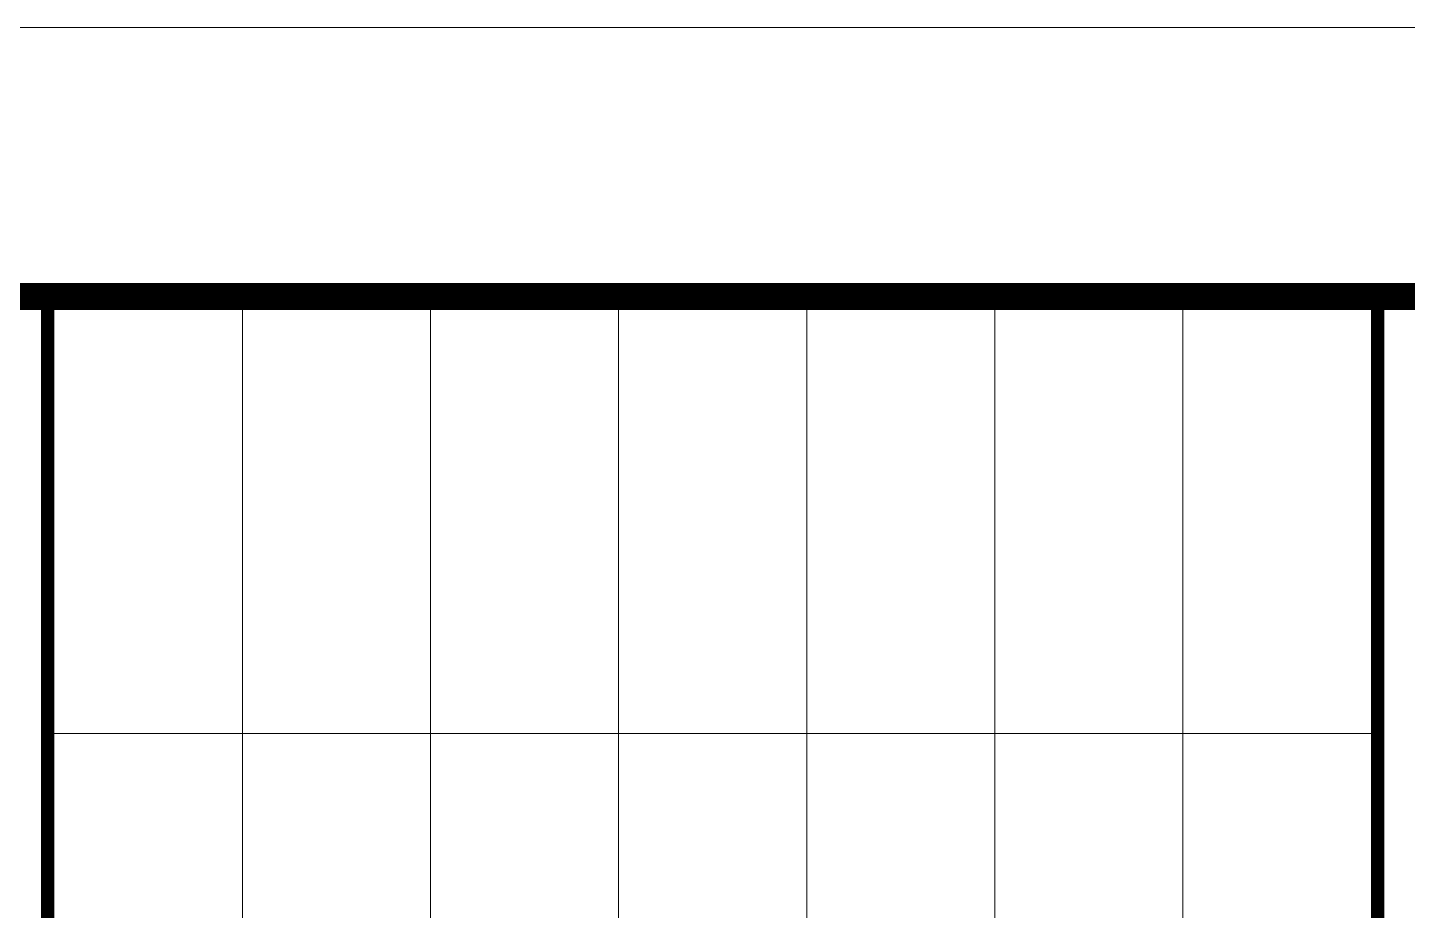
# Model space of a CAD drawing. Extents: x 1332633 to 1595679, y 264824 to 640777.
# Drawn here: x 1572279 to 1574847, y 326258 to 327899 of the extents above; entities that cross this region are included whole.
import ezdxf
from ezdxf.enums import TextEntityAlignment as Align

# ---------------------------------------------------------------- set-up
doc = ezdxf.new("R2010")
doc.units = 0
doc.header["$LTSCALE"] = 1000
doc.header["$MEASUREMENT"] = 0
doc.layers.add('_公共_图框', color=4, linetype='CONTINUOUS', lineweight=5)
doc.layers.add('A-Wall(建筑墙)', color=255, linetype='CONTINUOUS')
doc.styles.add('图框文字', font='SIMKAI.TTF')

# ---------------------------------------------------------------- blocks, each defined once
blk = doc.blocks.new('qqwqw')
at = {"layer": '_公共_图框'}
for p, q in [((-1312.5, 8812.5), (-1312.5, 6337.5)), ((-4500, 8450), (-500, 8450)), ((-4500, 8100), (-500, 8100)), ((-4500, 7750), (-500, 7750)), ((-4500, 7400), (-500, 7400)), ((-4500, 7050), (-500, 7050)), ((-4500, 6700), (-500, 6700))]:
    blk.add_line(p, q, dxfattribs=at)
blk.add_lwpolyline([(-63075, 0), (0, 0), (0, 29700), (-63075, 29700)], close=True, dxfattribs=at)
at = {"layer": '_公共_图框', "const_width": 50}
blk.add_lwpolyline([(-61825, 500), (-500, 500), (-500, 29200), (-61825, 29200)], close=True, dxfattribs=at)
at = {"layer": '_公共_图框', "const_width": 25}
for points in [[(-4500, 8812.5), (-500, 8812.5)], [(-4500, 6337.5), (-500, 6337.5)]]:
    blk.add_lwpolyline(points, dxfattribs=at)
at = {"layer": '_公共_图框', "style": '图框文字'}
for tag, height, p in [('建设单位', 250, (-2500, 19150)), ('合作单位', 250, (-2527, 16841.6)), ('项目名称', 250, (-2500, 15150)), ('项目编号', 250, (-2500, 13150)), ('建筑', 175, (-1300, 2800)), ('方案深化', 175, (-1300, 2450)), ('1:100', 175, (-1300, 2100)), ('20090705', 175, (-1300, 1750)), ('图号', 175, (-1300, 1225))]:
    blk.add_attdef(tag, text='', height=height, dxfattribs=at).set_placement(p, align=Align.MIDDLE_CENTER)

msp = doc.modelspace()

# ---------------------------------------------------------------- block references
at = {"layer": 'A-Wall(建筑墙)', "xscale": -1, "rotation": 270}
msp.add_blockref('qqwqw', (1565979, 327899.3, 0), dxfattribs=at)

doc.saveas('drawing.dxf')
